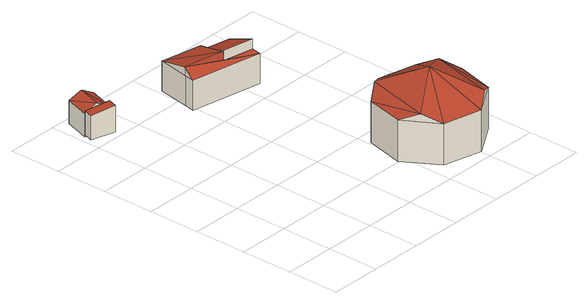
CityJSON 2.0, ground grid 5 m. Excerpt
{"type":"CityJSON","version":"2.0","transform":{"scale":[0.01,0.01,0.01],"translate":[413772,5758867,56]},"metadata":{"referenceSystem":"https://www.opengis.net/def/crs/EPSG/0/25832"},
"CityObjects":{
"building1":{"type":"Building","attributes":{"Gemeindeschluessel":"05570044","Geometrietyp2DReferenz":"3000","function":"51009_1610","roofType":"2100","measuredHeight":2.49},"geometry":[{"type":"Solid","lod":"2","boundaries":[[[[0,1,2,3]],[[4,5,1,0]],[[6,7,5,4]],[[3,2,7,6]],[[4,0,3,6]],[[1,5,7,2]]]],"semantics":{"surfaces":[{"type":"WallSurface"},{"type":"RoofSurface"},{"type":"GroundSurface"}],"values":[[0,0,0,0,1,2]]}}]},
"building2":{"type":"Building","attributes":{"Gemeindeschluessel":"05570044","Geometrietyp2DReferenz":"3000","function":"31001_9998","roofType":"3100","measuredHeight":2.81},"geometry":[{"type":"Solid","lod":"2","boundaries":[[[[8,9,10,11]],[[12,13,9,8]],[[14,15,13,12]],[[11,10,15,14]],[[8,16,12]],[[14,17,11]],[[17,16,8]],[[8,11,17]],[[14,12,16]],[[16,17,14]],[[9,13,15,10]]]],"semantics":{"surfaces":[{"type":"WallSurface"},{"type":"RoofSurface"},{"type":"GroundSurface"}],"values":[[0,0,0,0,0,0,1,1,1,1,2]]}}]},
"building3":{"type":"Building","attributes":{"Gemeindeschluessel":"05570044","Geometrietyp2DReferenz":"3000","function":"31001_2700","roofType":"5000","measuredHeight":6.52},"geometry":[{"type":"Solid","lod":"2","boundaries":[[[[18,19,20,21]],[[22,23,19,18]],[[24,25,23,22]],[[26,27,25,24]],[[28,29,27,26]],[[30,31,29,28]],[[32,33,31,30]],[[21,20,33,32]],[[34,35,24]],[[34,24,22]],[[22,36,34]],[[28,26,35]],[[37,28,35]],[[35,34,37]],[[30,37,34]],[[32,30,34]],[[34,38,32]],[[38,34,36]],[[38,36,18]],[[18,21,38]],[[18,36,22]],[[24,35,26]],[[28,37,30]],[[32,38,21]],[[19,23,25,27,29,31,33,20]]]],"semantics":{"surfaces":[{"type":"WallSurface"},{"type":"RoofSurface"},{"type":"GroundSurface"}],"values":[[0,0,0,0,0,0,0,0,1,1,1,1,1,1,1,1,1,1,1,1,0,0,0,0,2]]}}]},
"building4":{"type":"Building","attributes":{"Gemeindeschluessel":"05570044","Geometrietyp2DReferenz":"3000","function":"31001_2700","roofType":"5000","measuredHeight":3.59},"geometry":[{"type":"Solid","lod":"2","boundaries":[[[[39,40,41,42]],[[43,44,40,39]],[[45,46,44,43]],[[47,48,46,45]],[[49,50,48,47]],[[51,52,50,49]],[[42,41,52,51]],[[45,53,54]],[[49,47,45]],[[45,54,49]],[[55,51,49,54]],[[53,43,39]],[[54,53,39]],[[55,42,51]],[[55,54,39,42]],[[53,45,43]],[[40,44,46,48,50,52,41]]]],"semantics":{"surfaces":[{"type":"WallSurface"},{"type":"RoofSurface"},{"type":"GroundSurface"}],"values":[[0,0,0,0,0,0,0,1,1,1,1,1,1,0,0,0,2]]}}]},
"building5":{"type":"Building","attributes":{"Gemeindeschluessel":"05570044","Geometrietyp2DReferenz":"3000","function":"31001_2700","roofType":"2100","measuredHeight":3.65},"geometry":[{"type":"Solid","lod":"2","boundaries":[[[[56,57,58,59]],[[60,61,57,56]],[[62,63,61,60]],[[59,58,63,62]],[[60,56,59,62]],[[57,61,63,58]]]],"semantics":{"surfaces":[{"type":"WallSurface"},{"type":"RoofSurface"},{"type":"GroundSurface"}],"values":[[0,0,0,0,1,2]]}}]}
},
"vertices":[
[37,2610,332],[37,2610,108],[266,2543,108],[266,2543,356],[68,2704,332],[68,2704,108],[297,2637,356],[297,2637,108],
[149,2946,304],[149,2946,85],[68,2704,85],[68,2704,304],[377,2879,304],[377,2879,85],[297,2637,304],[297,2637,85],[263,2912,366],[183,2671,366],
[1471,830,519],[1471,830,129],[1385,461,129],[1385,461,519],[1794,1027,519],[1794,1027,129],[2163,940,519],[2163,940,129],[2360,618,519],[2360,618,129],[2271,251,519],[2271,251,129],[1953,53,519],[1953,53,129],[1584,140,519],[1584,140,129],[1873,543,781],[2261,781,596],[1632,928,596],[2113,153,596],[1484,301,596],
[1038,2712,371],[1038,2712,90],[985,2413,90],[985,2413,371],[1434,2640,371],[1434,2640,90],[1381,2340,371],[1381,2340,90],[1675,2285,371],[1675,2285,90],[1657,2187,371],[1657,2187,90],[967,2314,371],[967,2314,90],[1383,2351,449],[987,2424,449],[985,2413,441],
[1434,2640,326],[1434,2640,99],[1381,2340,99],[1381,2340,464],[1730,2586,326],[1730,2586,99],[1675,2285,464],[1675,2285,99]
]}
